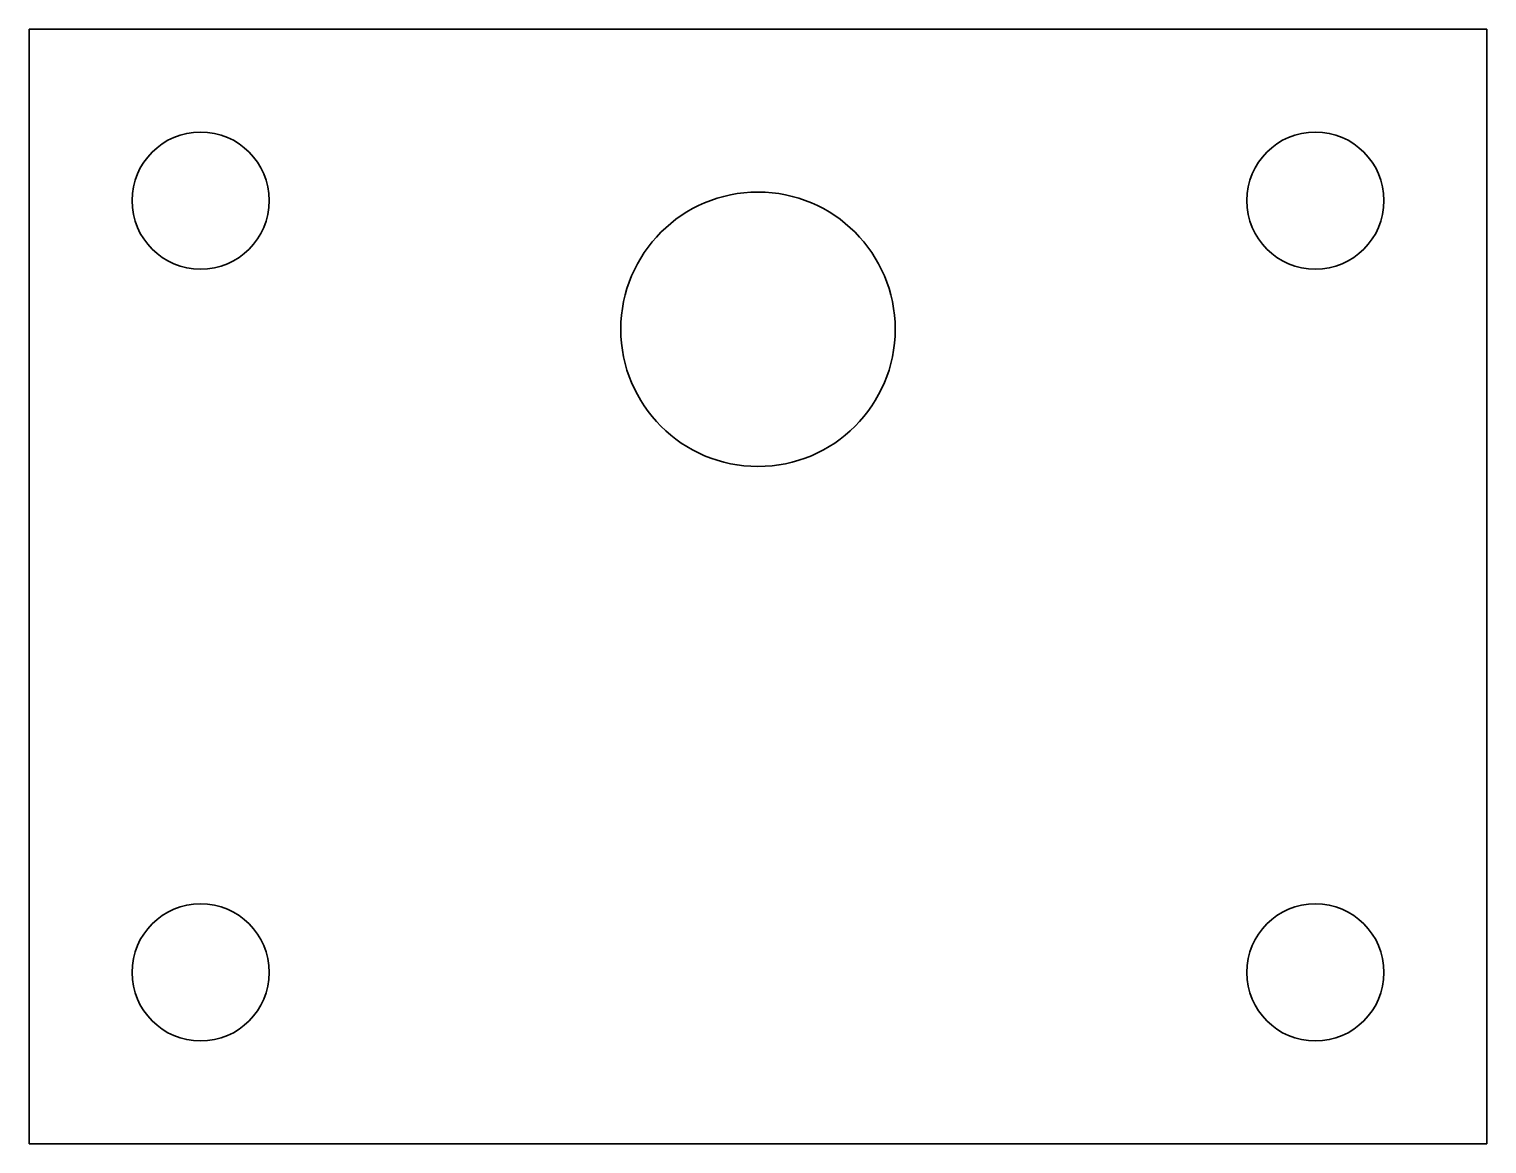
# Model space of a CAD drawing. Header units: inches. Extents: x 0 to 34, y 0 to 26.
import ezdxf

# ---------------------------------------------------------------- set-up
doc = ezdxf.new("R2010")
doc.units = ezdxf.units.IN
doc.header["$MEASUREMENT"] = 0
doc.layers.add('SIMUMAK Visible (ISO)', color=7, linetype='Continuous', lineweight=35)

# ---------------------------------------------------------------- blocks, each defined once
blk = doc.blocks.new('PC-AUT-08-CHINUNI01')
at = {"layer": 'SIMUMAK Visible (ISO)'}
for p, q in [((0, 0), (0, 26)), ((0, 26), (34, 26)), ((34, 26), (34, 0)), ((34, 0), (0, 0))]:
    blk.add_line(p, q, dxfattribs=at)
for centre, radius in [((4, 22), 1.6), ((30, 22), 1.6), ((17, 19), 3.2), ((4, 4), 1.6), ((30, 4), 1.6)]:
    blk.add_circle(centre, radius, dxfattribs=at)

msp = doc.modelspace()

# ---------------------------------------------------------------- block references
msp.add_blockref('PC-AUT-08-CHINUNI01', (0, 0))

doc.saveas('drawing.dxf')
